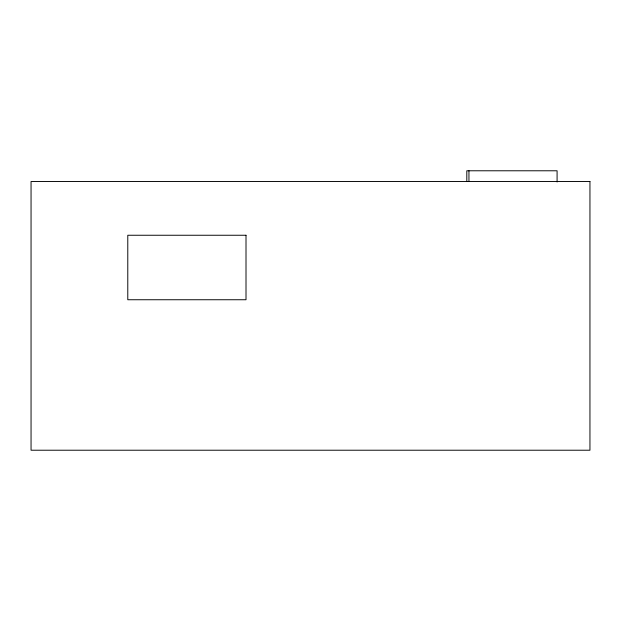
<?xml version="1.0" encoding="UTF-8"?>
<svg xmlns="http://www.w3.org/2000/svg" width="621" height="621" viewBox="0 0 621 621"><rect width="100%" height="100%" fill="white"/><g stroke="black" fill="none" stroke-linecap="round" stroke-linejoin="round"><path stroke-width="0.93" d="M557.084 182L557.084 170.783L466.806 170.783L466.806 181.34M468.948 170.783L468.948 181.34M589.95 181.511L31.05 181.511L31.05 450.217L589.95 450.217L589.95 181.511M246.009 235.25L127.786 235.25L127.786 299.741L246.009 299.741L246.009 235.25"/></g></svg>
